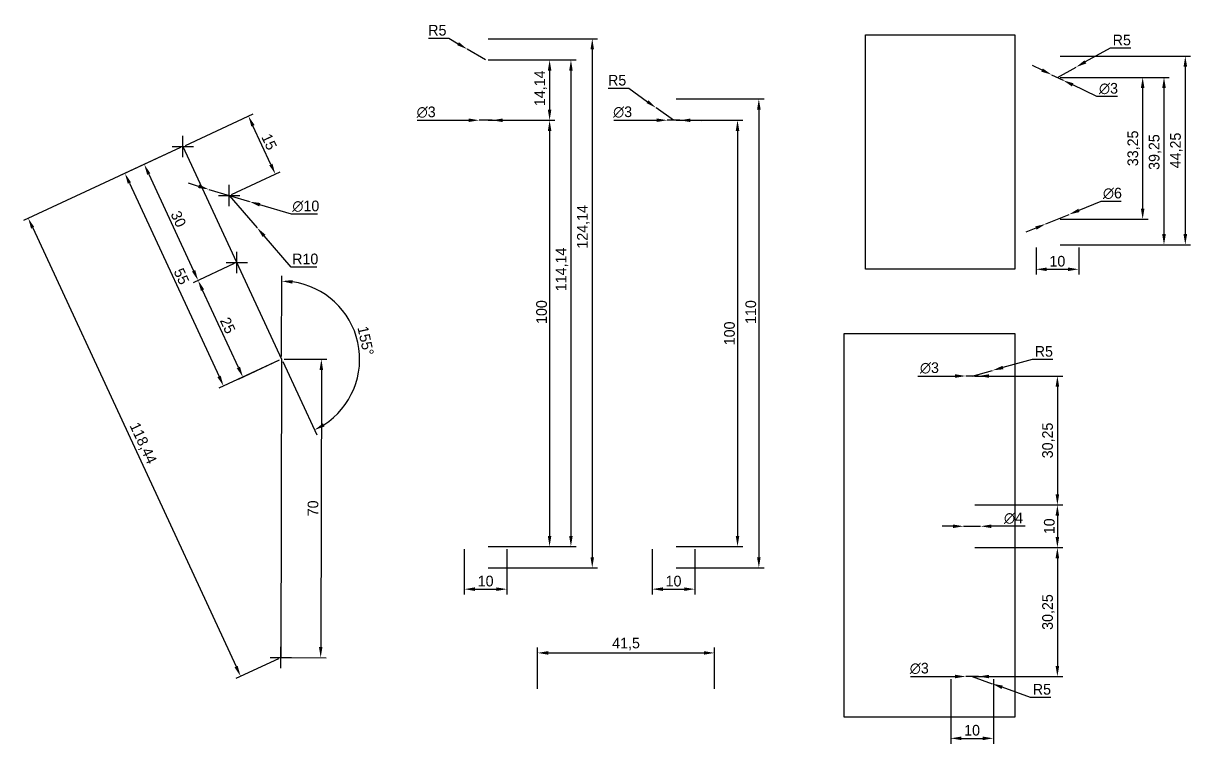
# Model space of a CAD drawing. Header units: millimetres. Extents: x 53 to 326, y 47 to 445.
# Drawn here: x 52.5 to 326.2, y 46.5 to 215.5 of the extents above; entities that cross this region are included whole.
import ezdxf

# ---------------------------------------------------------------- set-up
doc = ezdxf.new("R2010")
doc.units = ezdxf.units.MM
doc.header["$PDMODE"] = 34
doc.header["$PDSIZE"] = 3
doc.layers.add('Dimension', color=7, linetype='Continuous')
doc.dimstyles.new('ISO-25', dxfattribs={"dimtxt": 2.5, "dimasz": 2.5, "dimexe": 1.25, "dimexo": 0.625, "dimtad": 1, "dimtoh": 1, "dimtxsty": 'Standard', "dimcen": 2.5, "dimadec": 0, "dimazin": 0, "dimtfac": 1, "dimtmove": 0, "dimatfit": 3, "dimfxl": 0, "dimarcsym": 0})

# ---------------------------------------------------------------- blocks, each defined once
blk = doc.blocks.new('*D7')
at = {"layer": 'Defpoints', "color": 0}
for p in [(160.94, 206.9), (160.94, 92.76), (180.94, 92.76)]:
    blk.add_point(p, dxfattribs=at)
at = {"layer": 'Dimension', "color": 0, "lineweight": -2}
for p, q in [((161.56, 206.9), (182.19, 206.9)), ((180.94, 204.4), (180.94, 95.26)), ((161.56, 92.76), (182.19, 92.76))]:
    blk.add_line(p, q, dxfattribs=at)
at = {"layer": 'Dimension', "color": 0}
for points in [[(180.52, 204.4), (181.35, 204.4), (180.94, 206.9)], [(180.52, 95.26), (181.35, 95.26), (180.94, 92.76)]]:
    blk.add_solid(points, dxfattribs=at)
at = {"layer": 'Dimension', "color": 0, "insert": (178.85, 157.76), "char_height": 2.5, "attachment_point": 5, "rotation": 90}
blk.add_mtext('114,14', dxfattribs=at)
blk = doc.blocks.new('*D8')
at = {"layer": 'Defpoints', "color": 0}
for p in [(160.94, 192.76), (160.94, 92.76), (175.94, 92.76)]:
    blk.add_point(p, dxfattribs=at)
at = {"layer": 'Dimension', "color": 0, "lineweight": -2}
for p, q in [((161.56, 192.76), (177.19, 192.76)), ((175.94, 190.26), (175.94, 95.26)), ((161.56, 92.76), (177.19, 92.76))]:
    blk.add_line(p, q, dxfattribs=at)
at = {"layer": 'Dimension', "color": 0}
for points in [[(175.52, 190.26), (176.35, 190.26), (175.94, 192.76)], [(175.52, 95.26), (176.35, 95.26), (175.94, 92.76)]]:
    blk.add_solid(points, dxfattribs=at)
at = {"layer": 'Dimension', "color": 0, "insert": (174.06, 147.76), "char_height": 2.5, "attachment_point": 5, "rotation": 90}
blk.add_mtext('100', dxfattribs=at)
blk = doc.blocks.new('*D9')
at = {"layer": 'Defpoints', "color": 0}
for p in [(160.94, 211.9), (160.94, 87.76), (185.94, 87.76)]:
    blk.add_point(p, dxfattribs=at)
at = {"layer": 'Dimension', "color": 0, "lineweight": -2}
for p, q in [((161.56, 211.9), (187.19, 211.9)), ((185.94, 209.4), (185.94, 90.26)), ((161.56, 87.76), (187.19, 87.76))]:
    blk.add_line(p, q, dxfattribs=at)
at = {"layer": 'Dimension', "color": 0}
for points in [[(185.52, 209.4), (186.35, 209.4), (185.94, 211.9)], [(185.52, 90.26), (186.35, 90.26), (185.94, 87.76)]]:
    blk.add_solid(points, dxfattribs=at)
at = {"layer": 'Dimension', "color": 0, "insert": (183.85, 167.76), "char_height": 2.5, "attachment_point": 5, "rotation": 90}
blk.add_mtext('124,14', dxfattribs=at)
blk = doc.blocks.new('*D10')
at = {"layer": 'Defpoints', "color": 0}
for p in [(205, 197.76), (205, 87.76), (225, 87.76)]:
    blk.add_point(p, dxfattribs=at)
at = {"layer": 'Dimension', "color": 0, "lineweight": -2}
for p, q in [((205.63, 197.76), (226.25, 197.76)), ((225, 195.26), (225, 90.26)), ((205.63, 87.76), (226.25, 87.76))]:
    blk.add_line(p, q, dxfattribs=at)
at = {"layer": 'Dimension', "color": 0}
for points in [[(224.58, 195.26), (225.42, 195.26), (225, 197.76)], [(224.58, 90.26), (225.42, 90.26), (225, 87.76)]]:
    blk.add_solid(points, dxfattribs=at)
at = {"layer": 'Dimension', "color": 0, "insert": (223.12, 147.76), "char_height": 2.5, "attachment_point": 5, "rotation": 90}
blk.add_mtext('110', dxfattribs=at)
blk = doc.blocks.new('*D11')
at = {"layer": 'Defpoints', "color": 0}
for p in [(205, 192.76), (205, 92.76), (220, 92.76)]:
    blk.add_point(p, dxfattribs=at)
at = {"layer": 'Dimension', "color": 0, "lineweight": -2}
for p, q in [((205.62, 192.76), (221.25, 192.76)), ((220, 190.26), (220, 95.26)), ((205.62, 92.76), (221.25, 92.76))]:
    blk.add_line(p, q, dxfattribs=at)
at = {"layer": 'Dimension', "color": 0}
for points in [[(219.58, 190.26), (220.42, 190.26), (220, 192.76)], [(219.58, 95.26), (220.42, 95.26), (220, 92.76)]]:
    blk.add_solid(points, dxfattribs=at)
at = {"layer": 'Dimension', "color": 0, "insert": (218.12, 142.76), "char_height": 2.5, "attachment_point": 5, "rotation": 90}
blk.add_mtext('100', dxfattribs=at)
blk = doc.blocks.new('*D12')
at = {"layer": 'Defpoints', "color": 0}
for p in [(156.63, 209.44, -2), (160.94, 206.9, -2)]:
    blk.add_point(p, dxfattribs=at)
at = {"layer": 'Dimension', "color": 0, "lineweight": -2}
for p, q in [((147.53, 211.99), (152.33, 211.99)), ((152.33, 211.99), (154.48, 210.71)), ((160.94, 206.9), (156.63, 209.44))]:
    blk.add_line(p, q, dxfattribs=at)
at = {"layer": 'Dimension', "color": 0}
blk.add_solid([(154.69, 211.07), (154.27, 210.36), (156.63, 209.44)], dxfattribs=at)
at = {"layer": 'Dimension', "color": 0, "insert": (149.62, 213.86), "char_height": 2.5, "attachment_point": 5}
blk.add_mtext('R5', dxfattribs=at)
blk = doc.blocks.new('*D13')
at = {"layer": 'Defpoints', "color": 0}
for p in [(159.44, 192.76, -2), (162.44, 192.76, -2)]:
    blk.add_point(p, dxfattribs=at)
at = {"layer": 'Dimension', "color": 0, "lineweight": -2}
for p, q in [((144.91, 192.78), (149.7, 192.78)), ((149.7, 192.78), (156.94, 192.77)), ((162.44, 192.76), (159.44, 192.76)), ((164.94, 192.75), (167.44, 192.75))]:
    blk.add_line(p, q, dxfattribs=at)
at = {"layer": 'Dimension', "color": 0}
for points in [[(156.94, 193.18), (156.94, 192.35), (159.44, 192.76)], [(164.94, 193.17), (164.94, 192.34), (162.44, 192.76)]]:
    blk.add_solid(points, dxfattribs=at)
at = {"layer": 'Dimension', "color": 0, "insert": (146.99, 194.65), "char_height": 2.5, "attachment_point": 5}
blk.add_mtext('∅3', dxfattribs=at)
blk = doc.blocks.new('*D14')
at = {"layer": 'Defpoints', "color": 0}
for p in [(155.94, 92.76), (165.94, 92.76), (165.94, 82.76)]:
    blk.add_point(p, dxfattribs=at)
at = {"layer": 'Dimension', "color": 0, "lineweight": -2}
for p, q in [((155.94, 92.14), (155.94, 81.51)), ((165.94, 92.14), (165.94, 81.51)), ((158.44, 82.76), (163.44, 82.76))]:
    blk.add_line(p, q, dxfattribs=at)
at = {"layer": 'Dimension', "color": 0}
for points in [[(158.44, 83.18), (158.44, 82.34), (155.94, 82.76)], [(163.44, 83.18), (163.44, 82.34), (165.94, 82.76)]]:
    blk.add_solid(points, dxfattribs=at)
at = {"layer": 'Dimension', "color": 0, "insert": (160.94, 84.64), "char_height": 2.5, "attachment_point": 5}
blk.add_mtext('10', dxfattribs=at)
blk = doc.blocks.new('*D15')
at = {"layer": 'Defpoints', "color": 0}
for p in [(200, 92.76), (210, 92.76), (210, 82.76)]:
    blk.add_point(p, dxfattribs=at)
at = {"layer": 'Dimension', "color": 0, "lineweight": -2}
for p, q in [((200, 92.14), (200, 81.51)), ((210, 92.14), (210, 81.51)), ((202.5, 82.76), (207.5, 82.76))]:
    blk.add_line(p, q, dxfattribs=at)
at = {"layer": 'Dimension', "color": 0}
for points in [[(202.5, 83.18), (202.5, 82.34), (200, 82.76)], [(207.5, 83.18), (207.5, 82.34), (210, 82.76)]]:
    blk.add_solid(points, dxfattribs=at)
at = {"layer": 'Dimension', "color": 0, "insert": (205, 84.64), "char_height": 2.5, "attachment_point": 5}
blk.add_mtext('10', dxfattribs=at)
blk = doc.blocks.new('*D16')
at = {"layer": 'Defpoints', "color": 0}
for p in [(200.93, 195.66, -2), (205, 192.76, -2)]:
    blk.add_point(p, dxfattribs=at)
at = {"layer": 'Dimension', "color": 0, "lineweight": -2}
for p, q in [((189.69, 200.27), (194.48, 200.27)), ((194.48, 200.27), (198.89, 197.12)), ((205, 192.76), (200.93, 195.66))]:
    blk.add_line(p, q, dxfattribs=at)
at = {"layer": 'Dimension', "color": 0}
blk.add_solid([(199.14, 197.45), (198.65, 196.78), (200.93, 195.66)], dxfattribs=at)
at = {"layer": 'Dimension', "color": 0, "insert": (191.77, 202.14), "char_height": 2.5, "attachment_point": 5}
blk.add_mtext('R5', dxfattribs=at)
blk = doc.blocks.new('*D17')
at = {"layer": 'Defpoints', "color": 0}
for p in [(203.53, 192.77, -1.68), (206.47, 192.76, -2.32)]:
    blk.add_point(p, dxfattribs=at)
at = {"layer": 'Dimension', "color": 0, "lineweight": -2}
for p, q in [((190.98, 192.79), (195.77, 192.79)), ((195.77, 192.79), (201.03, 192.77)), ((206.47, 192.76), (203.53, 192.77)), ((208.97, 192.75), (211.47, 192.74))]:
    blk.add_line(p, q, dxfattribs=at)
at = {"layer": 'Dimension', "color": 0}
for points in [[(201.04, 193.19), (201.03, 192.36), (203.53, 192.77)], [(208.97, 193.16), (208.96, 192.33), (206.47, 192.76)]]:
    blk.add_solid(points, dxfattribs=at)
at = {"layer": 'Dimension', "color": 0, "insert": (193.06, 194.67), "char_height": 2.5, "attachment_point": 5}
blk.add_mtext('∅3', dxfattribs=at)
blk = doc.blocks.new('*D18')
at = {"layer": 'Defpoints', "color": 0}
for p in [(160.94, 206.9), (160.94, 192.76), (175.94, 192.76)]:
    blk.add_point(p, dxfattribs=at)
at = {"layer": 'Dimension', "color": 0, "lineweight": -2}
for p, q in [((161.56, 206.9), (177.19, 206.9)), ((175.94, 204.4), (175.94, 195.26)), ((161.56, 192.76), (177.19, 192.76))]:
    blk.add_line(p, q, dxfattribs=at)
at = {"layer": 'Dimension', "color": 0}
for points in [[(175.52, 204.4), (176.35, 204.4), (175.94, 206.9)], [(175.52, 195.26), (176.35, 195.26), (175.94, 192.76)]]:
    blk.add_solid(points, dxfattribs=at)
at = {"layer": 'Dimension', "color": 0, "insert": (173.85, 200.26), "char_height": 2.5, "attachment_point": 5, "rotation": 90}
blk.add_mtext('14,14', dxfattribs=at)
blk = doc.blocks.new('*D19')
at = {"layer": 'Defpoints', "color": 0}
for p in [(295, 202.8), (315, 202.8), (295, 169.55)]:
    blk.add_point(p, dxfattribs=at)
at = {"layer": 'Dimension', "color": 0, "lineweight": -2}
for p, q in [((295.63, 202.8), (316.25, 202.8)), ((315, 172.05), (315, 200.3)), ((295.63, 169.55), (316.25, 169.55))]:
    blk.add_line(p, q, dxfattribs=at)
at = {"layer": 'Dimension', "color": 0}
for points in [[(314.58, 200.3), (315.42, 200.3), (315, 202.8)], [(314.58, 172.05), (315.42, 172.05), (315, 169.55)]]:
    blk.add_solid(points, dxfattribs=at)
at = {"layer": 'Dimension', "color": 0, "insert": (312.92, 186.17), "char_height": 2.5, "attachment_point": 5, "rotation": 90}
blk.add_mtext('33,25', dxfattribs=at)
blk = doc.blocks.new('*D20')
at = {"layer": 'Defpoints', "color": 0}
for p in [(295, 202.8), (295, 163.54), (320, 163.54)]:
    blk.add_point(p, dxfattribs=at)
at = {"layer": 'Dimension', "color": 0, "lineweight": -2}
for p, q in [((295.63, 202.8), (321.25, 202.8)), ((320, 200.3), (320, 166.04)), ((295.63, 163.54), (321.25, 163.54))]:
    blk.add_line(p, q, dxfattribs=at)
at = {"layer": 'Dimension', "color": 0}
for points in [[(319.58, 200.3), (320.42, 200.3), (320, 202.8)], [(319.58, 166.04), (320.42, 166.04), (320, 163.54)]]:
    blk.add_solid(points, dxfattribs=at)
at = {"layer": 'Dimension', "color": 0, "insert": (317.92, 185.3), "char_height": 2.5, "attachment_point": 5, "rotation": 90}
blk.add_mtext('39,25', dxfattribs=at)
blk = doc.blocks.new('*D21')
at = {"layer": 'Defpoints', "color": 0}
for p in [(295, 207.8), (295, 163.54), (325, 163.54)]:
    blk.add_point(p, dxfattribs=at)
at = {"layer": 'Dimension', "color": 0, "lineweight": -2}
for p, q in [((295.63, 207.8), (326.25, 207.8)), ((325, 205.3), (325, 166.04)), ((295.63, 163.54), (326.25, 163.54))]:
    blk.add_line(p, q, dxfattribs=at)
at = {"layer": 'Dimension', "color": 0}
for points in [[(324.58, 205.3), (325.42, 205.3), (325, 207.8)], [(324.58, 166.04), (325.42, 166.04), (325, 163.54)]]:
    blk.add_solid(points, dxfattribs=at)
at = {"layer": 'Dimension', "color": 0, "insert": (322.92, 185.67), "char_height": 2.5, "attachment_point": 5, "rotation": 90}
blk.add_mtext('44,25', dxfattribs=at)
blk = doc.blocks.new('*D22')
at = {"layer": 'Defpoints', "color": 0}
for p in [(295, 202.8), (299.37, 205.23)]:
    blk.add_point(p, dxfattribs=at)
at = {"layer": 'Dimension', "color": 0, "lineweight": -2}
for p, q in [((307.4, 209.7), (301.55, 206.44)), ((312.19, 209.7), (307.4, 209.7)), ((295, 202.8), (299.37, 205.23))]:
    blk.add_line(p, q, dxfattribs=at)
at = {"layer": 'Dimension', "color": 0}
blk.add_solid([(301.35, 206.81), (301.76, 206.08), (299.37, 205.23)], dxfattribs=at)
at = {"layer": 'Dimension', "color": 0, "insert": (310.1, 211.57), "char_height": 2.5, "attachment_point": 5}
blk.add_mtext('R5', dxfattribs=at)
blk = doc.blocks.new('*D23')
at = {"layer": 'Defpoints', "color": 0}
for p in [(293.65, 203.45, 2), (296.35, 202.14, 2)]:
    blk.add_point(p, dxfattribs=at)
at = {"layer": 'Dimension', "color": 0, "lineweight": -2}
for p, q in [((291.4, 204.54), (289.15, 205.62)), ((293.65, 203.45), (296.35, 202.14)), ((304.28, 198.31), (298.6, 201.05)), ((309.08, 198.31), (304.28, 198.31))]:
    blk.add_line(p, q, dxfattribs=at)
at = {"layer": 'Dimension', "color": 0}
for points in [[(291.58, 204.91), (291.22, 204.16), (293.65, 203.45)], [(298.78, 201.43), (298.42, 200.68), (296.35, 202.14)]]:
    blk.add_solid(points, dxfattribs=at)
at = {"layer": 'Dimension', "color": 0, "insert": (306.99, 200.18), "char_height": 2.5, "attachment_point": 5}
blk.add_mtext('∅3', dxfattribs=at)
blk = doc.blocks.new('*D24')
at = {"layer": 'Defpoints', "color": 0}
for p in [(297.73, 170.66, 1.46), (292.27, 168.43, 2.54)]:
    blk.add_point(p, dxfattribs=at)
at = {"layer": 'Dimension', "color": 0, "lineweight": -2}
for p, q in [((305.2, 173.73), (300.04, 171.61)), ((309.99, 173.73), (305.2, 173.73)), ((292.27, 168.43), (297.73, 170.66)), ((289.96, 167.48), (287.64, 166.53))]:
    blk.add_line(p, q, dxfattribs=at)
at = {"layer": 'Dimension', "color": 0}
for points in [[(299.89, 172), (300.2, 171.23), (297.73, 170.66)], [(289.8, 167.86), (290.11, 167.09), (292.27, 168.43)]]:
    blk.add_solid(points, dxfattribs=at)
at = {"layer": 'Dimension', "color": 0, "insert": (307.91, 175.6), "char_height": 2.5, "attachment_point": 5}
blk.add_mtext('∅6', dxfattribs=at)
blk = doc.blocks.new('*D25')
at = {"layer": 'Defpoints', "color": 0}
for p in [(290, 163.54), (300, 163.54), (300, 157.8)]:
    blk.add_point(p, dxfattribs=at)
at = {"layer": 'Dimension', "color": 0, "lineweight": -2}
for p, q in [((290, 162.92), (290, 156.55)), ((300, 162.92), (300, 156.55)), ((292.5, 157.8), (297.5, 157.8))]:
    blk.add_line(p, q, dxfattribs=at)
at = {"layer": 'Dimension', "color": 0}
for points in [[(292.5, 158.21), (292.5, 157.38), (290, 157.8)], [(297.5, 158.21), (297.5, 157.38), (300, 157.8)]]:
    blk.add_solid(points, dxfattribs=at)
at = {"layer": 'Dimension', "color": 0, "insert": (295, 159.67), "char_height": 2.5, "attachment_point": 5}
blk.add_mtext('10', dxfattribs=at)
blk = doc.blocks.new('*D26')
at = {"layer": 'Defpoints', "color": 0}
for p in [(280, 102.51), (280, 92.51), (295, 92.51)]:
    blk.add_point(p, dxfattribs=at)
at = {"layer": 'Dimension', "color": 0, "lineweight": -2}
for p, q in [((280.62, 102.51), (296.25, 102.51)), ((295, 100.01), (295, 95.01)), ((280.62, 92.51), (296.25, 92.51))]:
    blk.add_line(p, q, dxfattribs=at)
at = {"layer": 'Dimension', "color": 0}
for points in [[(294.58, 100.01), (295.42, 100.01), (295, 102.51)], [(294.58, 95.01), (295.42, 95.01), (295, 92.51)]]:
    blk.add_solid(points, dxfattribs=at)
at = {"layer": 'Dimension', "color": 0, "insert": (293.12, 97.51), "char_height": 2.5, "attachment_point": 5, "rotation": 90}
blk.add_mtext('10', dxfattribs=at)
blk = doc.blocks.new('*D27')
at = {"layer": 'Defpoints', "color": 0}
for p in [(275, 92.51), (275, 62.26), (295, 62.26)]:
    blk.add_point(p, dxfattribs=at)
at = {"layer": 'Dimension', "color": 0, "lineweight": -2}
for p, q in [((275.62, 92.51), (296.25, 92.51)), ((295, 90.01), (295, 64.76)), ((275.62, 62.26), (296.25, 62.26))]:
    blk.add_line(p, q, dxfattribs=at)
at = {"layer": 'Dimension', "color": 0}
for points in [[(294.58, 90.01), (295.42, 90.01), (295, 92.51)], [(294.58, 64.76), (295.42, 64.76), (295, 62.26)]]:
    blk.add_solid(points, dxfattribs=at)
at = {"layer": 'Dimension', "color": 0, "insert": (292.92, 77.39), "char_height": 2.5, "attachment_point": 5, "rotation": 90}
blk.add_mtext('30,25', dxfattribs=at)
blk = doc.blocks.new('*D28')
at = {"layer": 'Defpoints', "color": 0}
for p in [(275, 132.76), (275, 102.51), (295, 102.51)]:
    blk.add_point(p, dxfattribs=at)
at = {"layer": 'Dimension', "color": 0, "lineweight": -2}
for p, q in [((275.62, 132.76), (296.25, 132.76)), ((295, 130.26), (295, 105.01)), ((275.62, 102.51), (296.25, 102.51))]:
    blk.add_line(p, q, dxfattribs=at)
at = {"layer": 'Dimension', "color": 0}
for points in [[(294.58, 130.26), (295.42, 130.26), (295, 132.76)], [(294.58, 105.01), (295.42, 105.01), (295, 102.51)]]:
    blk.add_solid(points, dxfattribs=at)
at = {"layer": 'Dimension', "color": 0, "insert": (292.92, 117.64), "char_height": 2.5, "attachment_point": 5, "rotation": 90}
blk.add_mtext('30,25', dxfattribs=at)
blk = doc.blocks.new('*D29')
at = {"layer": 'Defpoints', "color": 0}
for p in [(273.5, 132.76), (276.5, 132.76)]:
    blk.add_point(p, dxfattribs=at)
at = {"layer": 'Dimension', "color": 0, "lineweight": -2}
for p, q in [((262.29, 132.76), (271, 132.76)), ((276.5, 132.76), (273.5, 132.76)), ((279, 132.76), (281.5, 132.76))]:
    blk.add_line(p, q, dxfattribs=at)
at = {"layer": 'Dimension', "color": 0}
for points in [[(271, 133.18), (271, 132.34), (273.5, 132.76)], [(279, 133.18), (279, 132.34), (276.5, 132.76)]]:
    blk.add_solid(points, dxfattribs=at)
at = {"layer": 'Dimension', "color": 0, "insert": (265, 134.64), "char_height": 2.5, "attachment_point": 5}
blk.add_mtext('∅3', dxfattribs=at)
blk = doc.blocks.new('*D30')
at = {"layer": 'Defpoints', "color": 0}
for p in [(273.5, 62.26), (276.5, 62.26)]:
    blk.add_point(p, dxfattribs=at)
at = {"layer": 'Dimension', "color": 0, "lineweight": -2}
for p, q in [((260.54, 62.27), (265.33, 62.27)), ((265.33, 62.27), (271, 62.26)), ((276.5, 62.26), (273.5, 62.26)), ((279, 62.26), (281.5, 62.25))]:
    blk.add_line(p, q, dxfattribs=at)
at = {"layer": 'Dimension', "color": 0}
for points in [[(271, 62.68), (271, 61.85), (273.5, 62.26)], [(279, 62.67), (279, 61.84), (276.5, 62.26)]]:
    blk.add_solid(points, dxfattribs=at)
at = {"layer": 'Dimension', "color": 0, "insert": (262.62, 64.15), "char_height": 2.5, "attachment_point": 5}
blk.add_mtext('∅3', dxfattribs=at)
blk = doc.blocks.new('*D31')
at = {"layer": 'Defpoints', "color": 0}
for p in [(273, 97.51), (277, 97.51)]:
    blk.add_point(p, dxfattribs=at)
at = {"layer": 'Dimension', "color": 0, "lineweight": -2}
for p, q in [((270.5, 97.51), (268, 97.51)), ((273, 97.51), (277, 97.51)), ((287.42, 97.51), (279.5, 97.51))]:
    blk.add_line(p, q, dxfattribs=at)
at = {"layer": 'Dimension', "color": 0}
for points in [[(270.5, 97.93), (270.5, 97.09), (273, 97.51)], [(279.5, 97.93), (279.5, 97.09), (277, 97.51)]]:
    blk.add_solid(points, dxfattribs=at)
at = {"layer": 'Dimension', "color": 0, "insert": (284.71, 99.39), "char_height": 2.5, "attachment_point": 5}
blk.add_mtext('∅4', dxfattribs=at)
blk = doc.blocks.new('*D32')
at = {"layer": 'Defpoints', "color": 0}
for p in [(275, 132.76), (279.82, 134.09)]:
    blk.add_point(p, dxfattribs=at)
at = {"layer": 'Dimension', "color": 0, "lineweight": -2}
for p, q in [((289.11, 136.65), (282.23, 134.76)), ((293.9, 136.65), (289.11, 136.65)), ((275, 132.76), (279.82, 134.09))]:
    blk.add_line(p, q, dxfattribs=at)
at = {"layer": 'Dimension', "color": 0}
blk.add_solid([(282.12, 135.16), (282.34, 134.35), (279.82, 134.09)], dxfattribs=at)
at = {"layer": 'Dimension', "color": 0, "insert": (291.82, 138.53), "char_height": 2.5, "attachment_point": 5}
blk.add_mtext('R5', dxfattribs=at)
blk = doc.blocks.new('*D33')
at = {"layer": 'Defpoints', "color": 0}
for p in [(275, 62.26), (279.71, 60.58)]:
    blk.add_point(p, dxfattribs=at)
at = {"layer": 'Dimension', "color": 0, "lineweight": -2}
for p, q in [((275, 62.26), (279.71, 60.58)), ((288.66, 57.37), (282.06, 59.73)), ((293.46, 57.37), (288.66, 57.37))]:
    blk.add_line(p, q, dxfattribs=at)
at = {"layer": 'Dimension', "color": 0}
blk.add_solid([(282.2, 60.13), (281.92, 59.34), (279.71, 60.58)], dxfattribs=at)
at = {"layer": 'Dimension', "color": 0, "insert": (291.37, 59.25), "char_height": 2.5, "attachment_point": 5}
blk.add_mtext('R5', dxfattribs=at)
blk = doc.blocks.new('*D34')
at = {"layer": 'Defpoints', "color": 0}
for p in [(270, 62.26), (280, 62.26), (280, 47.76)]:
    blk.add_point(p, dxfattribs=at)
at = {"layer": 'Dimension', "color": 0, "lineweight": -2}
for p, q in [((270, 61.64), (270, 46.51)), ((280, 61.64), (280, 46.51)), ((272.5, 47.76), (277.5, 47.76))]:
    blk.add_line(p, q, dxfattribs=at)
at = {"layer": 'Dimension', "color": 0}
for points in [[(272.5, 48.18), (272.5, 47.34), (270, 47.76)], [(277.5, 48.18), (277.5, 47.34), (280, 47.76)]]:
    blk.add_solid(points, dxfattribs=at)
at = {"layer": 'Dimension', "color": 0, "insert": (275, 49.64), "char_height": 2.5, "attachment_point": 5}
blk.add_mtext('10', dxfattribs=at)
blk = doc.blocks.new('*D89')
at = {"layer": 'Defpoints', "color": 0}
for p in [(89.97, 186.61), (112.93, 66.71), (103.48, 62.33)]:
    blk.add_point(p, dxfattribs=at)
at = {"layer": 'Dimension', "color": 0, "lineweight": -2}
for p, q in [((89.4, 186.35), (52.54, 169.27)), ((54.73, 167.52), (102.42, 64.6)), ((112.36, 66.45), (102.34, 61.8))]:
    blk.add_line(p, q, dxfattribs=at)
at = {"layer": 'Dimension', "color": 0}
for points in [[(55.1, 167.7), (54.35, 167.35), (53.68, 169.79)], [(102.8, 64.77), (102.05, 64.42), (103.48, 62.33)]]:
    blk.add_solid(points, dxfattribs=at)
at = {"layer": 'Dimension', "color": 0, "insert": (80.47, 116.94), "char_height": 2.5, "attachment_point": 5, "rotation": 294.8637}
blk.add_mtext('118,44', dxfattribs=at)
blk = doc.blocks.new('*D90')
at = {"layer": 'Defpoints', "color": 0}
for p in [(89.97, 186.61), (102.58, 159.39), (93.51, 155.19)]:
    blk.add_point(p, dxfattribs=at)
at = {"layer": 'Dimension', "color": 0, "lineweight": -2}
for p, q in [((89.4, 186.35), (79.76, 181.88)), ((81.95, 180.14), (92.46, 157.46)), ((102.01, 159.13), (92.37, 154.66))]:
    blk.add_line(p, q, dxfattribs=at)
at = {"layer": 'Dimension', "color": 0}
for points in [[(82.32, 180.31), (81.57, 179.96), (80.89, 182.41)], [(92.84, 157.63), (92.08, 157.28), (93.51, 155.19)]]:
    blk.add_solid(points, dxfattribs=at)
at = {"layer": 'Dimension', "color": 0, "insert": (88.9, 169.59), "char_height": 2.5, "attachment_point": 5, "rotation": 294.8637}
blk.add_mtext('30', dxfattribs=at)
blk = doc.blocks.new('*D91')
at = {"layer": 'Defpoints', "color": 0}
for p in [(89.97, 186.61), (113.09, 136.71), (99.48, 130.4)]:
    blk.add_point(p, dxfattribs=at)
at = {"layer": 'Dimension', "color": 0, "lineweight": -2}
for p, q in [((89.4, 186.35), (75.22, 179.78)), ((77.41, 178.04), (98.43, 132.67)), ((112.53, 136.45), (98.35, 129.88))]:
    blk.add_line(p, q, dxfattribs=at)
at = {"layer": 'Dimension', "color": 0}
for points in [[(77.79, 178.21), (77.03, 177.86), (76.36, 180.3)], [(98.81, 132.85), (98.05, 132.5), (99.48, 130.4)]]:
    blk.add_solid(points, dxfattribs=at)
at = {"layer": 'Dimension', "color": 0, "insert": (89.62, 156.14), "char_height": 2.5, "attachment_point": 5, "rotation": 294.8637}
blk.add_mtext('55', dxfattribs=at)
blk = doc.blocks.new('*D92')
at = {"layer": 'Defpoints', "color": 0}
for p in [(102.58, 159.39), (93.51, 155.19), (113.09, 136.71)]:
    blk.add_point(p, dxfattribs=at)
at = {"layer": 'Dimension', "color": 0, "lineweight": -2}
for p, q in [((102.01, 159.13), (92.37, 154.66)), ((102.97, 134.77), (94.56, 152.92)), ((112.53, 136.45), (102.89, 131.98))]:
    blk.add_line(p, q, dxfattribs=at)
at = {"layer": 'Dimension', "color": 0}
for points in [[(94.94, 153.09), (94.18, 152.74), (93.51, 155.19)], [(103.35, 134.95), (102.59, 134.6), (104.02, 132.5)]]:
    blk.add_solid(points, dxfattribs=at)
at = {"layer": 'Dimension', "color": 0, "insert": (100.47, 144.63), "char_height": 2.5, "attachment_point": 5, "rotation": 294.8637}
blk.add_mtext('25', dxfattribs=at)
blk = doc.blocks.new('*D93')
at = {"layer": 'Defpoints', "color": 0}
for p in [(113.09, 136.71), (112.93, 66.71), (122.26, 66.69)]:
    blk.add_point(p, dxfattribs=at)
at = {"layer": 'Dimension', "color": 0, "lineweight": -2}
for p, q in [((113.72, 136.71), (123.67, 136.68)), ((122.42, 134.19), (122.26, 69.19)), ((113.55, 66.71), (123.51, 66.68))]:
    blk.add_line(p, q, dxfattribs=at)
at = {"layer": 'Dimension', "color": 0}
for points in [[(122, 134.19), (122.83, 134.19), (122.42, 136.69)], [(121.85, 69.19), (122.68, 69.19), (122.26, 66.69)]]:
    blk.add_solid(points, dxfattribs=at)
at = {"layer": 'Dimension', "color": 0, "insert": (120.47, 101.71), "char_height": 2.5, "attachment_point": 5, "rotation": 89.8637}
blk.add_mtext('70', dxfattribs=at)
blk = doc.blocks.new('*D94')
at = {"layer": 'Defpoints', "color": 0}
for p in [(105.33, 193.73), (89.97, 186.61), (100.81, 175.1)]:
    blk.add_point(p, dxfattribs=at)
at = {"layer": 'Dimension', "color": 0, "lineweight": -2}
for p, q in [((90.53, 186.87), (106.46, 194.25)), ((110.58, 182.39), (106.38, 191.46)), ((101.38, 175.37), (112.77, 180.65))]:
    blk.add_line(p, q, dxfattribs=at)
at = {"layer": 'Dimension', "color": 0}
for points in [[(106.76, 191.64), (106, 191.29), (105.33, 193.73)], [(110.96, 182.56), (110.21, 182.21), (111.63, 180.12)]]:
    blk.add_solid(points, dxfattribs=at)
at = {"layer": 'Dimension', "color": 0, "insert": (110.18, 187.71), "char_height": 2.5, "attachment_point": 5, "rotation": 294.8637}
blk.add_mtext('15', dxfattribs=at)
blk = doc.blocks.new('*D95')
at = {"layer": 'Defpoints', "color": 0}
for p in [(100.81, 175.1, 5), (107.35, 167.54, 5)]:
    blk.add_point(p, dxfattribs=at)
at = {"layer": 'Dimension', "color": 0, "lineweight": -2}
for p, q in [((100.81, 175.1), (107.35, 167.54)), ((115.31, 158.33), (108.99, 165.65)), ((121.35, 158.33), (115.31, 158.33))]:
    blk.add_line(p, q, dxfattribs=at)
at = {"layer": 'Dimension', "color": 0}
blk.add_solid([(109.3, 165.92), (108.67, 165.37), (107.35, 167.54)], dxfattribs=at)
at = {"layer": 'Dimension', "color": 0, "insert": (118.64, 160.21), "char_height": 2.5, "attachment_point": 5}
blk.add_mtext('R10', dxfattribs=at)
blk = doc.blocks.new('*D96')
at = {"layer": 'Defpoints', "color": 0}
for p in [(96.02, 176.54), (105.6, 173.67)]:
    blk.add_point(p, dxfattribs=at)
at = {"layer": 'Dimension', "color": 0, "lineweight": -2}
for p, q in [((93.63, 177.26), (91.23, 177.98)), ((96.02, 176.54), (105.6, 173.67)), ((115.45, 170.71), (107.99, 172.95)), ((121.49, 170.71), (115.45, 170.71))]:
    blk.add_line(p, q, dxfattribs=at)
at = {"layer": 'Dimension', "color": 0}
for points in [[(93.75, 177.66), (93.51, 176.86), (96.02, 176.54)], [(108.11, 173.35), (107.87, 172.55), (105.6, 173.67)]]:
    blk.add_solid(points, dxfattribs=at)
at = {"layer": 'Dimension', "color": 0, "insert": (118.78, 172.58), "char_height": 2.5, "attachment_point": 5}
blk.add_mtext('∅10', dxfattribs=at)
blk = doc.blocks.new('*D99')
at = {"layer": 'Defpoints', "color": 0}
for p in [(214.61, 67.8), (173.11, 58.74, -1), (214.61, 58.74, 5)]:
    blk.add_point(p, dxfattribs=at)
at = {"layer": 'Dimension', "color": 0, "lineweight": -2}
for p, q in [((173.11, 59.36), (173.11, 69.05)), ((214.61, 59.36), (214.61, 69.05)), ((175.61, 67.8), (212.11, 67.8))]:
    blk.add_line(p, q, dxfattribs=at)
at = {"layer": 'Dimension', "color": 0}
for points in [[(175.61, 68.22), (175.61, 67.38), (173.11, 67.8)], [(212.11, 68.22), (212.11, 67.38), (214.61, 67.8)]]:
    blk.add_solid(points, dxfattribs=at)
at = {"layer": 'Dimension', "color": 0, "insert": (193.86, 69.88), "char_height": 2.5, "attachment_point": 5}
blk.add_mtext('41,5', dxfattribs=at)
blk = doc.blocks.new('*D100')
at = {"layer": 'Defpoints', "color": 0}
for p in [(89.97, 186.61), (113.09, 136.71), (113.09, 136.71), (130.9, 132.44), (112.93, 66.71)]:
    blk.add_point(p, dxfattribs=at)
at = {"layer": 'Dimension', "color": 0, "lineweight": -2}
for p, q in [((113.1, 137.33), (113.14, 156.27)), ((113.36, 136.14), (121.32, 118.96))]:
    blk.add_line(p, q, dxfattribs=at)
blk.add_arc((113.09, 136.71), 18.31, 302.6931, 82.0345, dxfattribs=at)
at = {"layer": 'Dimension', "color": 0}
for points in [[(115.6, 154.43), (115.66, 155.26), (113.14, 155.02)], [(123.19, 120.93), (122.79, 121.66), (120.8, 120.09)]]:
    blk.add_solid(points, dxfattribs=at)
at = {"layer": 'Dimension', "color": 0, "insert": (132.81, 141.03), "char_height": 2.5, "attachment_point": 5, "rotation": 282.3638}
blk.add_mtext('155°', dxfattribs=at)

msp = doc.modelspace()

# ---------------------------------------------------------------- linework, layer by layer
at = {"color": 2}
for p, q in [((89.968, 184.111), (89.968, 189.111)), ((87.468, 186.611), (92.468, 186.611)), ((100.811, 172.604), (100.811, 177.604)), ((98.311, 175.104), (103.311, 175.104)), ((102.582, 156.892), (102.582, 161.892)), ((100.082, 159.392), (105.082, 159.392)), ((112.927, 64.21), (112.927, 69.21)), ((110.427, 66.71), (115.427, 66.71))]:
    msp.add_line(p, q, dxfattribs=at)
at = {"color": 7}
for points in [[(250, 212.795), (285, 212.795), (285, 157.795), (250, 157.795)], [(245, 142.761), (285, 142.761), (285, 52.761), (245, 52.761)]]:
    msp.add_lwpolyline(points, close=True, dxfattribs=at)
at = {"layer": 'Dimension', "color": 4}
for p, q in [((89.968, 186.611), (113.095, 136.709)), ((113.095, 136.709), (112.927, 66.71))]:
    msp.add_line(p, q, dxfattribs=at)

# ---------------------------------------------------------------- dimensions: what is measured, and where the dimension line sits
at = {"layer": 'Dimension', "color": 253}
dim = msp.add_radius_dim(center=(160.937, 206.903, -2), mpoint=(156.631, 209.444, -2), dimstyle='ISO-25', dxfattribs=at)
dim.commit()
dim.dimension.update_dxf_attribs({"geometry": '*D12', "text_midpoint": (149.617, 213.86)})
for base, p1, p2, picture, middle in [((185.937, 87.761), (160.937, 211.903), (160.937, 87.761), '*D9', (185.937, 167.761)), ((180.937, 92.761), (160.937, 206.903), (160.937, 92.761), '*D7', (180.937, 157.761)), ((175.937, 192.761), (160.937, 206.903), (160.937, 192.761), '*D18', (175.937, 200.261)), ((320, 163.545), (295, 202.795), (295, 163.545), '*D20', (320, 185.295)), ((225, 87.761), (205, 197.761), (205, 87.761), '*D10', (225, 147.761)), ((175.937, 92.761), (160.937, 192.761), (160.937, 92.761), '*D8', (175.937, 147.761)), ((220, 92.761), (205, 192.761), (205, 92.761), '*D11', (220, 142.761))]:
    dim = msp.add_linear_dim(base=base, p1=p1, p2=p2, angle=90, dimstyle='ISO-25', dxfattribs=at)
    dim.commit()
    dim.dimension.update_dxf_attribs({"geometry": picture, "text_midpoint": middle, "dimtype": 160})
for center, mpoint, picture, middle in [((295, 202.795), (299.368, 205.228), '*D22', (310.105, 209.699)), ((205, 192.761, -2), (200.929, 195.664, -2), '*D16', (191.769, 200.266)), ((275, 132.761), (279.82, 134.09), '*D32', (291.819, 136.653)), ((275, 62.261), (279.708, 60.576), '*D33', (291.372, 57.372))]:
    dim = msp.add_radius_dim(center=center, mpoint=mpoint, dimstyle='ISO-25', dxfattribs=at)
    dim.commit()
    dim.dimension.update_dxf_attribs({"geometry": picture, "text_midpoint": middle, "dimtype": 164})
for p1, p2, picture, middle in [((293.65, 203.448, 2), (296.35, 202.142, 2), '*D23', (306.993, 198.306)), ((162.437, 192.758, -2), (159.438, 192.763, -2), '*D13', (149.698, 192.779)), ((206.466, 192.756, -2.318), (203.534, 192.765, -1.682), '*D17', (195.767, 192.791)), ((292.269, 168.426, 2.535), (297.732, 170.664, 1.465), '*D24', (307.911, 173.725)), ((276.5, 132.761), (273.5, 132.761), '*D29', (265, 132.761)), ((276.5, 62.259), (273.5, 62.262), '*D30', (265.33, 62.271))]:
    dim = msp.add_diameter_dim_2p(p1=p1, p2=p2, dimstyle='ISO-25', dxfattribs=at)
    dim.commit()
    dim.dimension.update_dxf_attribs({"geometry": picture, "text_midpoint": middle, "dimtype": 163})
for base, p1, p2, picture, middle in [((325, 163.545), (295, 207.795), (295, 163.545), '*D21', (322.917, 185.67)), ((315, 202.795), (295, 169.545), (295, 202.795), '*D19', (312.917, 186.17)), ((295, 102.511), (275, 132.761), (275, 102.511), '*D28', (292.917, 117.636)), ((295, 92.511), (280, 102.511), (280, 92.511), '*D26', (293.125, 97.511)), ((295, 62.261), (275, 92.511), (275, 62.261), '*D27', (292.917, 77.386))]:
    dim = msp.add_linear_dim(base=base, p1=p1, p2=p2, angle=90, dimstyle='ISO-25', dxfattribs=at)
    dim.commit()
    dim.dimension.update_dxf_attribs({"geometry": picture, "text_midpoint": middle})
at = {"layer": 'Dimension', "color": 252}
for base, p1, p2, picture, middle in [((105.328, 193.729), (100.811, 175.104), (89.968, 186.611), '*D94', (110.182, 187.713)), ((103.475, 62.33), (89.968, 186.611), (112.927, 66.71), '*D89', (80.466, 116.937)), ((99.483, 130.402), (89.968, 186.611), (113.093, 136.709), '*D91', (89.622, 156.142)), ((93.508, 155.188), (89.968, 186.611), (102.582, 159.392), '*D90', (88.903, 169.586)), ((93.508, 155.188), (113.093, 136.709), (102.582, 159.392), '*D92', (100.465, 144.635))]:
    dim = msp.add_linear_dim(base=base, p1=p1, p2=p2, angle=294.8637, dimstyle='ISO-25', dxfattribs=at)
    dim.commit()
    dim.dimension.update_dxf_attribs({"geometry": picture, "text_midpoint": middle})
dim = msp.add_angular_dim_2l(base=(130.904, 132.444), line1=((113.095, 136.709), (112.927, 66.71)), line2=((89.968, 186.611), (113.095, 136.709)), dimstyle='ISO-25', dxfattribs=at)
dim.commit()
dim.dimension.update_dxf_attribs({"geometry": '*D100', "text_midpoint": (132.814, 141.032)})
dim = msp.add_diameter_dim_2p(p1=(96.023, 176.543), p2=(105.6, 173.666), dimstyle='ISO-25', dxfattribs=at)
dim.commit()
dim.dimension.update_dxf_attribs({"geometry": '*D96', "text_midpoint": (118.781, 170.708), "dimtype": 163})
dim = msp.add_radius_dim(center=(100.811, 175.104, 5), mpoint=(107.35, 167.538, 5), dimstyle='ISO-25', dxfattribs=at)
dim.commit()
dim.dimension.update_dxf_attribs({"geometry": '*D95', "text_midpoint": (118.638, 158.335), "dimtype": 164})
at = {"layer": 'Dimension', "color": 253}
for base, p1, p2, picture, middle in [((300, 157.795), (290, 163.545), (300, 163.545), '*D25', (295, 159.67)), ((165.937, 82.761), (155.938, 92.761), (165.937, 92.761), '*D14', (160.937, 84.636)), ((210, 82.761), (200, 92.761), (210, 92.761), '*D15', (205, 84.636)), ((214.614, 67.799), (173.114, 58.738, -1), (214.614, 58.738, 5), '*D99', (193.864, 69.883)), ((280, 47.761), (270, 62.261), (280, 62.261), '*D34', (275, 49.636))]:
    dim = msp.add_linear_dim(base=base, p1=p1, p2=p2, dimstyle='ISO-25', dxfattribs=at)
    dim.commit()
    dim.dimension.update_dxf_attribs({"geometry": picture, "text_midpoint": middle})
at = {"layer": 'Dimension', "color": 252}
dim = msp.add_linear_dim(base=(122.257, 66.687), p1=(113.093, 136.709), p2=(112.927, 66.71), angle=269.8637, dimstyle='ISO-25', dxfattribs=at)
dim.commit()
dim.dimension.update_dxf_attribs({"geometry": '*D93', "text_midpoint": (122.34, 101.709), "dimtype": 161})
at = {"layer": 'Dimension', "color": 7}
dim = msp.add_diameter_dim_2p(p1=(273, 97.511), p2=(277, 97.511), dimstyle='ISO-25', dxfattribs=at)
dim.commit()
dim.dimension.update_dxf_attribs({"geometry": '*D31', "text_midpoint": (284.708, 99.386)})

doc.saveas('drawing.dxf')
